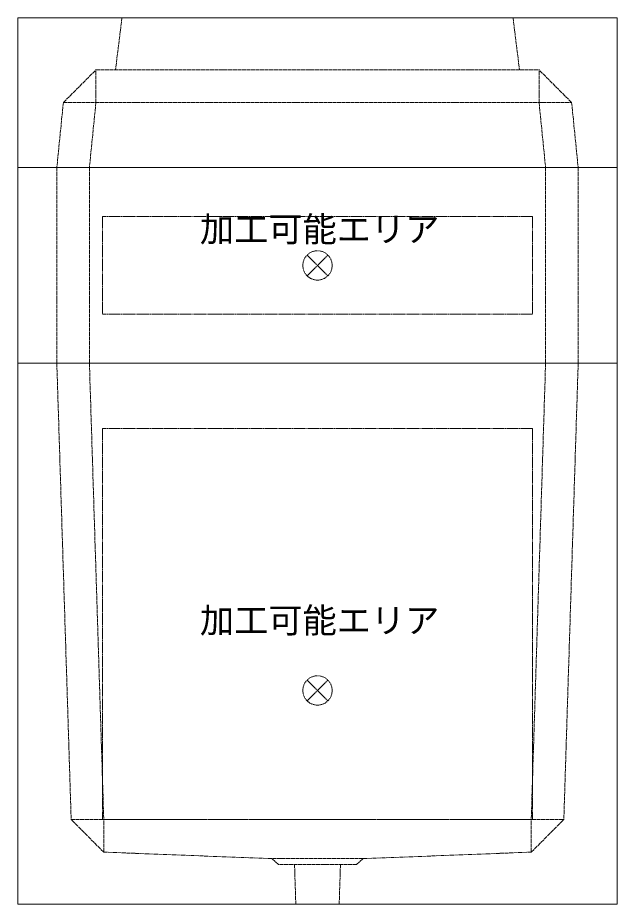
# Model space of a CAD drawing. Units: millimetres, scale not verified. Extents: x -3712 to 3712, y -2625 to 2625.
# Drawn here: x -498 to 422, y -1595 to -235 of the extents above; entities that cross this region are included whole.
import ezdxf
from ezdxf.enums import TextEntityAlignment as Align

# ---------------------------------------------------------------- set-up
doc = ezdxf.new("R2010")
doc.units = ezdxf.units.MM
doc.header["$LTSCALE"] = 10
doc.linetypes.add('LONG_DASHED1', pattern=[7, 6, -1])
doc.linetypes.add('LONG_DOUBLE_CHAIN', pattern=[21.8, 18, -1, 0.6, -0.6, 0.6, -1])
doc.layers.add('0-8_D-STR', color=7, linetype='LONG_DASHED1', lineweight=9)
doc.layers.add('0-A_D-STR-STR5', color=1, linetype='LONG_DOUBLE_CHAIN', lineweight=9)
doc.styles.add('ＭＳ ゴシック', font='')
doc.styles.get('ＭＳ ゴシック').set_extended_font_data('MS Gothic')

# ---------------------------------------------------------------- blocks, each defined once
blk = doc.blocks.new('A$C2C6B650F')
at = {"layer": '0-8_D-STR', "linetype": 'Continuous'}
for p, q in [((-4600, 0), (-4600, 2300)), ((-4600, 2300), (4600, 2300)), ((4600, 2300), (4600, 0)), ((-4600, 0), (4600, 0))]:
    blk.add_line(p, q, dxfattribs=at)
at = {"layer": '0-8_D-STR'}
for p, q in [((-3000, 2300), (-3100, 1500)), ((3000, 2300), (3100, 1500)), ((-3900, 1000), (-3400, 1500)), ((-3400, 1500), (3400, 1500)), ((-3400, 1000), (-3400, 1500)), ((3900, 1000), (3400, 1500)), ((3400, 1000), (3400, 1500)), ((-3900, 1000), (-4000, 0)), ((-3900, 1000), (3900, 1000)), ((-3400, 1000), (-3500, 0)), ((3400, 1000), (3500, 0)), ((3900, 1000), (4000, 0))]:
    blk.add_line(p, q, dxfattribs=at)
blk = doc.blocks.new('A$C1F2E74A8')
at = {"layer": '0-8_D-STR', "linetype": 'Continuous'}
for p, q in [((-4600, -3000), (-4600, 0)), ((4600, -3000), (-4600, -3000))]:
    blk.add_line(p, q, dxfattribs=at)
at = {"layer": '0-8_D-STR'}
for p, q in [((-4000, 0), (-4000, -3000)), ((-3500, 0), (-3500, -3000)), ((3500, 0), (3500, -3000)), ((4000, 0), (4000, -3000))]:
    blk.add_line(p, q, dxfattribs=at)
at = {"layer": '0-8_D-STR', "linetype": 'Continuous'}
blk.add_lwpolyline([(4600, -3000), (4600, 0), (-4600, 0)], dxfattribs=at)
at = {"layer": '0-A_D-STR-STR5'}
for p, q in [((3300, -750), (-3300, -750)), ((-3300, -750), (-3300, -2250)), ((3300, -750), (3300, -2250)), ((3300, -2250), (-3300, -2250))]:
    blk.add_line(p, q, dxfattribs=at)
blk = doc.blocks.new('A$C1C640AAB')
at = {"layer": '0-A_D-STR-STR5'}
for p, q in [((-159.1, -159.1), (159.1, 159.1)), ((-159.1, 159.1), (159.1, -159.1))]:
    blk.add_line(p, q, dxfattribs=at)
blk.add_circle((0, 0), 225, dxfattribs=at)
blk = doc.blocks.new('A$Cec8e3b82')
at = {"layer": '0-8_D-STR'}
blk.add_blockref('A$C1F2E74A8', (0, 0), dxfattribs=at)
at = {"layer": '0-A_D-STR-STR5'}
blk.add_blockref('A$C1C640AAB', (0, -1500), dxfattribs=at)
blk = doc.blocks.new('A$C23094946')
at = {"layer": '0-8_D-STR', "linetype": 'Continuous'}
for p, q in [((-4600, 0), (4600, 0)), ((-4600, -8300), (-4600, 0)), ((4600, -8300), (4600, 0)), ((-4600, -8300), (4600, -8300))]:
    blk.add_line(p, q, dxfattribs=at)
at = {"layer": '0-8_D-STR'}
for p, q in [((-4000, 0), (-3780, -7000)), ((-3500, 0), (-3280, -7000)), ((3500, 0), (3280, -7000)), ((4000, 0), (3780, -7000)), ((-3280, -7500), (-3780, -7000)), ((-3780, -7000), (3780, -7000)), ((-3280, -7500), (-3280, -7000)), ((3280, -7500), (3780, -7000)), ((3280, -7500), (3280, -7000)), ((-3280, -7500), (-700, -7600)), ((-600, -7690), (-700, -7600)), ((700, -7600), (-700, -7600)), ((600, -7690), (700, -7600)), ((3280, -7500), (700, -7600)), ((600, -7690), (-600, -7690)), ((-333, -8300), (-352, -7690)), ((333, -8300), (352, -7690))]:
    blk.add_line(p, q, dxfattribs=at)
at = {"layer": '0-A_D-STR-STR5'}
for p, q in [((3300, -1000), (3300, -7000)), ((3300, -1000), (3300, -7000)), ((3300, -7000), (-3300, -7000))]:
    blk.add_line(p, q, dxfattribs=at)
blk.add_lwpolyline([(3300, -1000), (-3300, -1000), (-3300, -7000)], dxfattribs=at)
blk.add_lwpolyline([(3300, -1000), (-3300, -1000), (-3300, -7000)], dxfattribs=at)
blk = doc.blocks.new('A$Cbdff48fd')
at = {"layer": '0-8_D-STR'}
blk.add_blockref('A$C23094946', (0, 0), dxfattribs=at)
at = {"layer": '0-A_D-STR-STR5'}
blk.add_blockref('A$C1C640AAB', (0, -5020), dxfattribs=at)

msp = doc.modelspace()

# ---------------------------------------------------------------- block references
at = {"layer": '0-8_D-STR', "xscale": 0.1, "yscale": 0.1}
for name, p in [('A$C2C6B650F', (-37.5, -465)), ('A$Cec8e3b82', (-37.5, -465)), ('A$Cbdff48fd', (-37.5, -765))]:
    msp.add_blockref(name, p, dxfattribs=at)

# ---------------------------------------------------------------- texts
at = {"layer": '0-A_D-STR-STR5', "style": 'ＭＳ ゴシック'}
for p in [(-217.98, -590.25), (-217.98, -1190.25)]:
    msp.add_text('加工可能エリア', height=38.49, dxfattribs=at).set_placement(p, align=Align.BOTTOM_LEFT)

doc.saveas('drawing.dxf')
